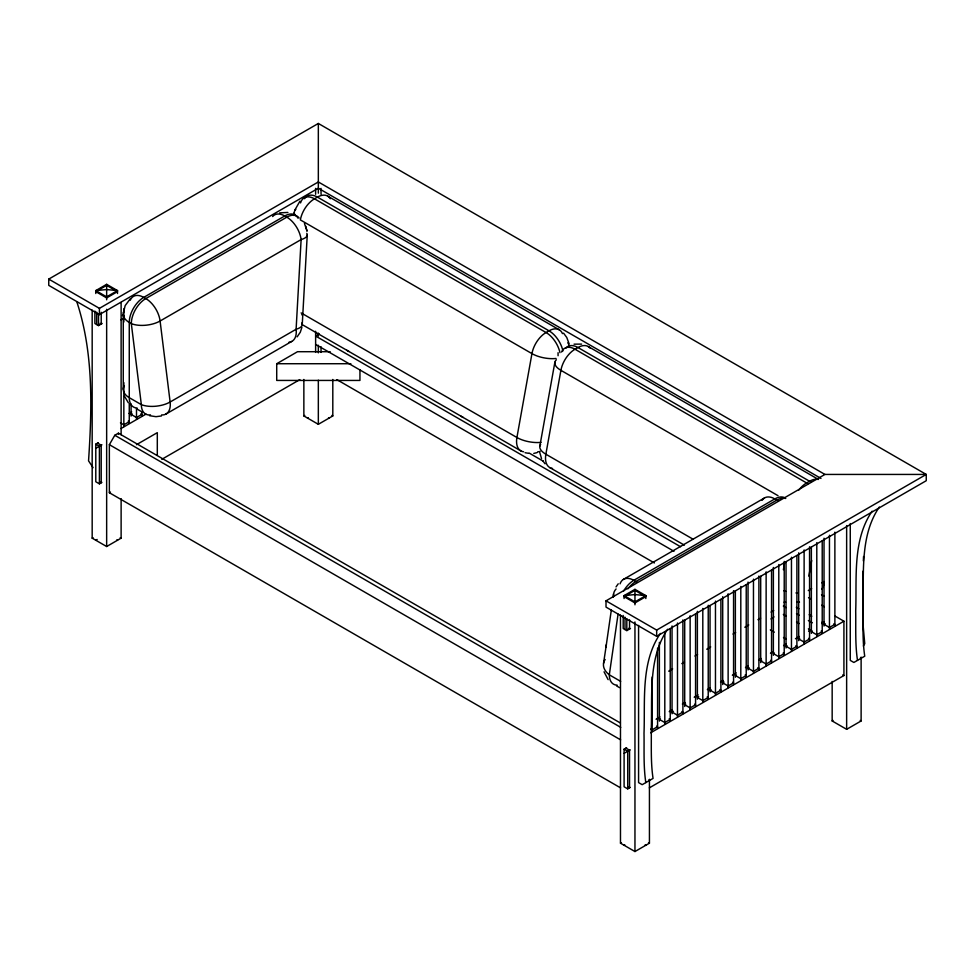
<?xml version="1.0" encoding="UTF-8"?>
<svg xmlns="http://www.w3.org/2000/svg" width="975" height="975" viewBox="0 0 975 975"><rect width="100%" height="100%" fill="white"/><g stroke="black" fill="none" stroke-linecap="round" stroke-linejoin="round"><path stroke-width="1.46" d="M123.264 389.305L123.264 314.096M863.07 571.118L863.155 625.865L864.74 643.671L863.375 646.011M863.362 560.966L863.545 556.506M302.25 324.504L307.259 234.829M611.325 610.033L605.975 647.193M613.165 596.846L613.58 593.921M618.077 614.067L609.314 674.822A20.475 11.822 -60 0 0 617.138 685.145M123.374 312.878L125.178 305.589L130.357 298.716M603.549 663.341L606.365 644.597M123.679 310.818L124.008 308.697M554.872 362.225L539.845 446.111M783.376 569.729L784.777 561.868M808.848 576.164L811.675 560.442M301.897 327.356L300.3 332.219L297.131 336.862M294.669 210.405L299.934 201.155M620.563 787.861L109.358 492.728L109.358 444.673L114.794 435.277L118.402 433.18L620.38 722.999M616.042 586.901L618.223 583.793M660.404 633.409C640.648 662.354 645.243 699.879 644.012 733.212C644.292 749.665 643.354 766.265 645.816 782.596M667.643 629.241C647.888 658.174 652.482 695.699 651.251 729.032C651.532 745.485 650.593 762.084 653.055 778.416L642.196 784.68L638.576 782.596L638.576 625.45M872.089 511.192C852.333 540.138 856.928 577.663 855.697 610.996C855.977 627.449 855.038 644.048 857.5 660.38M879.328 507.024C859.572 535.957 864.167 573.483 862.936 606.816C863.216 623.269 862.278 639.868 864.74 656.199L853.881 662.464L850.261 660.38L850.261 523.551M165.652 414.229L291.635 341.482M764.424 497.993L623.403 579.406M820.987 478.433L318.337 188.224L99.413 314.62L48.75 285.37L48.75 279.106L318.337 123.459L926.25 474.435L926.25 480.712L656.662 636.346L606.011 607.108L606.011 600.832L824.935 474.435L926.25 474.435L656.662 630.082L606.011 600.832M117.5 293.524L117.5 290.599L106.653 284.322L95.794 290.599L95.794 293.524M48.75 279.106L99.413 308.356L318.337 181.959L824.935 474.435M94.892 311.098L94.892 323.505L98.499 325.589L102.192 323.468M124.178 315.997L122.472 315.4M121.034 319.898L123.667 318.374M129.078 413.437L131.71 411.925M301.689 314.827L302.811 314.182M132.088 413.79L131.077 414.375L136.5 417.519L141.923 414.375L140.912 413.79M121.034 428.525L146.018 414.107M101.912 482.393L99.413 483.844L95.794 481.76L95.794 444.149L98.292 442.699M95.794 448.329L101.912 444.795M319.239 333.95L315.62 336.034L680.574 546.743M136.5 444.673L157.304 432.656L157.304 455.386M359.946 369.793L359.946 380.433L276.717 380.433L276.717 363.724L297.521 351.707L330.22 351.707M161.789 459.322L299.837 379.616M109.358 492.728L110.492 492.07M92.174 310.074L92.174 538.163L93.076 537.639M303.859 379.458L303.859 415.947L304.761 415.423M95.794 540.247L97.147 539.467M307.478 418.043L308.161 417.641M92.174 538.163L106.653 546.524L121.119 538.163L121.119 498.627M303.859 415.947L318.337 424.308L332.804 415.947L332.804 379.458M645.816 598.54L645.816 595.615L634.957 589.339L624.098 595.615L624.098 598.54M623.196 615.457L623.196 628.522L626.815 630.606L630.496 628.485M668.704 671.178L672.64 668.911M681.83 663.609L684.462 662.086M694.956 656.029L697.576 654.517M706.765 649.204L710.702 646.937M733.017 634.055L735.638 632.543M744.827 627.242L748.763 624.963M757.953 619.661L760.573 618.138M771.079 612.081L773.699 610.569M808.287 590.594L811.663 588.656M821.779 582.806L824.021 581.514A20.475 11.822 60 0 1 821.669 589.29M656.078 719.221L660.026 716.942M669.228 711.628L671.848 710.105M682.366 704.035L684.998 702.512M694.2 697.198L698.149 694.931M707.35 689.618L709.983 688.094M720.501 682.025L723.133 680.501M732.335 675.188L736.271 672.908M745.485 667.595L748.105 666.083M758.623 660.014L761.256 658.491M770.457 653.177L773.09 651.653M783.608 645.584L786.24 644.073M795.442 638.759L799.378 636.48M808.592 631.166L811.212 629.643M821.73 623.573L824.362 622.05M660.404 718.807L659.38 719.392L664.804 722.536L670.239 719.392L669.216 718.807M673.408 711.299L672.043 712.079L677.479 715.223L682.902 712.079L681.878 711.494M685.73 704.182L684.706 704.767L690.142 707.911L695.565 704.767L694.553 704.182M698.734 696.674L697.381 697.466L702.804 700.598L708.228 697.466L707.216 696.869M711.055 689.557L710.044 690.154L715.467 693.286L720.903 690.154L719.879 689.557M724.059 682.049L722.707 682.841L728.13 685.973L733.566 682.841L732.542 682.244M736.393 674.932L735.369 675.529L740.805 678.661L746.228 675.529L745.205 674.932M749.056 667.619L748.032 668.216L753.468 671.348L758.891 668.216L757.88 667.619M761.719 660.307L760.695 660.904L766.131 664.036L771.554 660.904L770.543 660.307M774.382 653.006L773.37 653.591L778.793 656.723L784.217 653.591L783.205 653.006M787.044 645.694L786.033 646.279L791.456 649.411L796.892 646.279L795.868 645.694M799.719 638.381L798.696 638.966L804.119 642.098L809.555 638.966L808.531 638.381M812.382 631.069L811.358 631.654L816.794 634.786L822.217 631.654L821.194 631.069M825.045 623.756L824.021 624.341L829.457 627.473L834.88 624.341L833.869 623.756M650.666 732.786L843.923 621.209L843.923 675.529L649.35 787.861M630.228 787.41L627.717 788.86L624.098 786.776L624.098 749.166L626.608 747.715M624.098 753.346L630.228 749.812M620.478 615.091L620.478 843.18L621.392 842.656M832.162 681.428L832.162 720.964L833.077 720.44M624.098 845.264L624.78 844.874M620.478 843.18L634.957 851.541L649.435 843.18L649.435 779.318M832.162 720.964L846.641 729.324L861.12 720.964L861.12 657.101M533.776 453.412L537.091 452.619M161.46 415.959L155.988 416.678L149.528 415.703M279.679 212.855L287.893 212.452M574.031 344.163L581.636 344.114M276.717 363.724L350.866 363.724M525.062 452.705L528.377 453.278M302.262 324.651L349.038 351.548M549.815 467.61L609.582 501.967M327.661 196.097L559.248 329.794M588.193 346.515L818.476 479.468M778.013 495.678L560.905 370.329A20.475 8.86 10.2 0 1 556.359 359.787M821.535 594.701L824.168 596.212M808.531 597.638L811.163 599.162M821.706 605.243L824.338 606.767M834.88 615.981L843.923 621.209M301.129 312.914L516.921 437.507A20.475 8.86 10.2 0 0 541.064 442.357M693.249 539.309L545.866 454.216A20.475 8.86 10.2 0 1 540.638 444.429M529.145 453.046L543.282 461.212M796.343 607.315L798.915 608.802M809.189 614.725L811.761 616.212M822.035 622.148L824.606 623.634M346.832 350.281L463.222 417.471M607.364 500.699L684.365 545.147M783.339 606.072L785.972 607.596M796.514 613.677L799.147 615.201M808.372 620.527L812.321 622.806M860.438 657.893L861.12 658.283M315.62 344.394L673.981 551.289M783.339 614.433L785.972 615.956M796.514 622.038L799.147 623.561M808.372 628.887L811.005 630.398M336.862 379.641L654.383 562.953M770.323 629.899L774.272 632.178M783.498 637.504L786.13 639.027M842.802 674.871L843.923 675.529M331.902 415.423L332.804 415.947M860.206 720.44L861.12 720.964M328.514 417.641L329.184 418.043M100.084 323.371L101.217 324.017L101.217 312.268M628.4 628.388L629.533 629.033L629.533 619.893M620.636 681.354L609.314 674.822A20.475 13.479 8.2 0 1 605.158 659.49M136.512 408.769L142.46 412.206M616.553 685.925L619.503 687.619M128.249 421.102L129.261 421.688L123.837 424.82L120.437 422.87M656.553 726.119L657.577 726.704L652.141 729.836L650.788 729.056M114.794 435.277L620.722 727.362M109.358 444.673L620.624 739.854M97.597 443.101L101.217 445.197L101.217 482.796L100.084 482.15M625.913 748.118L629.533 750.214L629.533 787.812L628.4 787.166M95.794 444.149L99.413 446.245L99.413 483.844M624.098 749.166L627.717 751.262L627.717 788.86M648.753 780.11L649.435 780.5M93.076 467.659L88.554 460.858C92.003 408.135 93.649 353.242 77.025 302.433M120.218 537.639L121.119 538.163M648.521 842.656L649.435 843.18M116.829 539.857L117.5 540.247M645.133 844.874L645.816 845.264M461.004 416.203L520.857 450.889M563.562 333.145L566.755 337.472L569.034 343.627M542.697 460.639L545.025 463.808M128.322 402.748L124.471 396.191M608.132 679.648L604.049 671.787M304.444 223.507L307.076 231.221L306.528 229.113M541.539 458.628L539.784 452.558M305.772 226.2L306.369 228.528M846.641 525.562L846.641 729.324M834.88 532.155L834.88 626.06M829.457 535.287L829.457 629.192M824.021 538.212L824.021 626.06M822.217 540.979L822.217 633.372M816.794 542.6L816.794 636.504M811.358 547.036L811.358 633.372M809.555 546.78L809.555 640.685M804.119 549.912L804.119 643.817M798.696 552.837L798.696 640.685M796.892 555.604L796.892 647.997M791.456 557.225L791.456 651.129M786.033 561.661L786.033 647.997M784.217 561.405L784.217 655.31M778.793 564.537L778.793 658.442M773.37 567.462L773.37 655.31M771.554 570.229L771.554 662.622M766.131 571.85L766.131 665.754M760.695 576.286L760.695 662.622M758.891 576.03L758.891 669.935M753.468 579.162L753.468 673.067M748.032 582.087L748.032 669.935M746.228 584.854L746.228 677.247M740.805 586.475L740.805 680.379M735.369 590.911L735.369 677.247M733.566 590.655L733.566 684.56M728.13 593.787L728.13 687.692M722.707 596.712L722.707 684.56M720.903 599.479L720.903 691.872M715.467 601.1L715.467 695.004M710.044 605.536L710.044 691.872M708.228 605.28L708.228 699.185M702.804 608.412L702.804 702.317M697.381 611.337L697.381 699.185M695.565 614.104L695.565 706.497M690.142 615.725L690.142 709.629M684.706 620.161L684.706 706.497M682.902 619.905L682.902 713.81M677.479 623.037L677.479 716.942M672.043 625.962L672.043 713.81M670.239 628.729L670.239 721.122M664.804 631.861L664.804 724.254M659.38 642.354L659.38 721.122M657.577 648.156L657.577 728.435M656.662 630.082L656.662 636.346M652.141 677.04L652.141 731.567M634.957 589.339L634.957 604.805M634.957 621.928L634.957 851.541M626.815 618.857L626.815 630.606M624.999 617.151L624.999 629.557M558.066 352.694L558.066 355.729M321.043 188.382L321.043 194.281M321.043 346.747L321.043 352.402M318.337 123.459L318.337 193.172M318.337 333.072L318.337 336.107M318.337 345.235L318.337 352.84M318.337 380.201L318.337 424.308M315.62 188.382L315.62 194.281M315.62 331.281L315.62 352.402M293.902 212.989L293.902 215.487M141.923 411.56L141.923 416.106M136.5 408.635L136.5 419.238M131.077 403.991L131.077 416.106M129.261 403.723L129.261 423.418M123.837 312.427L123.837 322.043M123.837 382.627L123.837 426.55M121.119 302.469L121.119 434.765M118.402 433.18L118.402 434.228M106.653 284.322L106.653 299.788M106.653 309.307L106.653 546.524M99.413 308.356L99.413 314.62M98.499 313.84L98.499 325.589M96.696 312.134L96.696 324.541M124.227 385.722A20.475 11.822 0 0 0 129.261 397.666A20.475 11.822 -60 0 0 137.085 407.989M150.491 414.899A20.475 11.822 -60 0 1 141.338 404.637L129.261 397.666L129.261 322.457A20.475 11.822 0 0 1 124.227 310.513M306.772 233.33A20.475 7.008 3.2 0 1 301.117 239.582L160.095 321.007A20.475 9.884 -7.1 0 1 131.32 323.639L129.261 322.457A20.475 11.822 -60 0 1 143.739 297.387L284.761 215.962A20.475 11.822 -60 0 1 297.899 218.095M301.762 323.005A20.475 7.008 3.2 0 1 296.108 329.258A20.475 11.822 60 0 1 289.002 342.201M161.582 414.936A20.475 11.822 60 0 0 170.125 402.005L296.108 329.258L301.117 239.582A20.475 11.822 60 0 0 286.821 217.157L284.761 215.962A20.475 11.822 60 0 0 272.647 216.535M299.142 217.998A20.475 11.822 -60 0 0 286.821 217.157L145.799 298.569A20.475 11.822 -60 0 0 131.32 323.639L141.338 404.637A20.475 9.884 -7.1 0 0 170.125 402.005L160.095 321.007A20.475 11.822 60 0 0 145.799 298.569L143.739 297.387A20.475 11.822 60 0 0 130.284 300.178M523.575 451.754A20.475 11.822 -60 0 1 516.921 437.507L531.948 353.62A20.475 11.822 -60 0 1 546.061 332.524L549.01 330.817A20.475 11.822 -60 0 1 562.477 333.608M556.091 358.471A20.475 8.86 10.2 0 1 531.948 353.62L300.361 219.911A20.475 11.822 -60 0 1 314.474 198.815L317.423 197.108A20.475 11.822 -60 0 1 330.281 198.717M559.967 352.67A20.475 11.822 60 0 0 546.061 332.524L314.474 198.815A20.475 11.822 60 0 0 300.556 202.897M562.928 350.963A20.475 11.822 60 0 0 549.01 330.817L317.423 197.108A20.475 11.822 60 0 0 304.566 198.717M540.15 451.364A20.475 11.822 60 0 1 537.676 451.803M295.291 215.585A20.475 8.86 10.2 0 1 295.815 209.369M567.803 342.834A20.475 11.822 0 0 1 569.376 346.308M784.985 497.847A20.475 11.822 -60 0 0 774.82 498.908A20.475 11.822 60 0 0 762.097 500.321M785.74 498.469A20.475 11.822 -60 0 0 776.88 500.09L635.858 581.514A20.475 11.822 -60 0 0 627.937 588.803M778.184 500.906A20.475 11.822 60 0 0 776.88 500.09L774.82 498.908L633.799 580.32A20.475 11.822 60 0 0 620.063 583.842M637.162 582.331A20.475 11.822 60 0 0 635.858 581.514L633.799 580.32A20.475 11.822 -60 0 0 623.573 591.13M613.555 596.712A20.475 13.479 8.2 0 1 616.066 588.949M773.967 616.834A20.475 11.822 60 0 1 770.969 618.942M552.52 468.463A20.475 11.822 -60 0 1 545.866 454.216L560.905 370.329A20.475 11.822 -60 0 1 575.006 349.233L577.968 347.527A20.475 11.822 -60 0 1 590.082 348.099M807.897 483.758A20.475 11.822 60 0 0 806.593 482.942L575.006 349.233A20.475 11.822 60 0 0 561.551 352.024M798.598 490.327A20.475 11.822 -60 0 1 806.593 482.942L809.555 481.236A20.475 11.822 -60 0 1 817.477 479.383M810.847 482.052A20.475 11.822 60 0 0 809.555 481.236L577.968 347.527A20.475 11.822 60 0 0 565.853 348.099M785.582 602.209A20.475 11.822 -60 0 1 784.107 602.172M799.476 602.099A20.475 11.822 60 0 1 796.892 602.16M797.94 592.983A20.475 8.86 10.2 0 1 795.953 592.934M785.679 591.277A20.475 8.86 10.2 0 1 783.778 590.692M106.653 285.37L95.794 291.635L106.653 297.911L117.5 291.635L106.653 285.37M117.5 290.599L106.653 296.863L95.794 290.599L106.653 289.551L117.5 290.599M634.957 590.387L624.098 596.651L634.957 602.928L645.816 596.651L634.957 590.387M645.816 595.615L634.957 601.88L624.098 595.615L634.957 594.567L645.816 595.615"/></g></svg>
